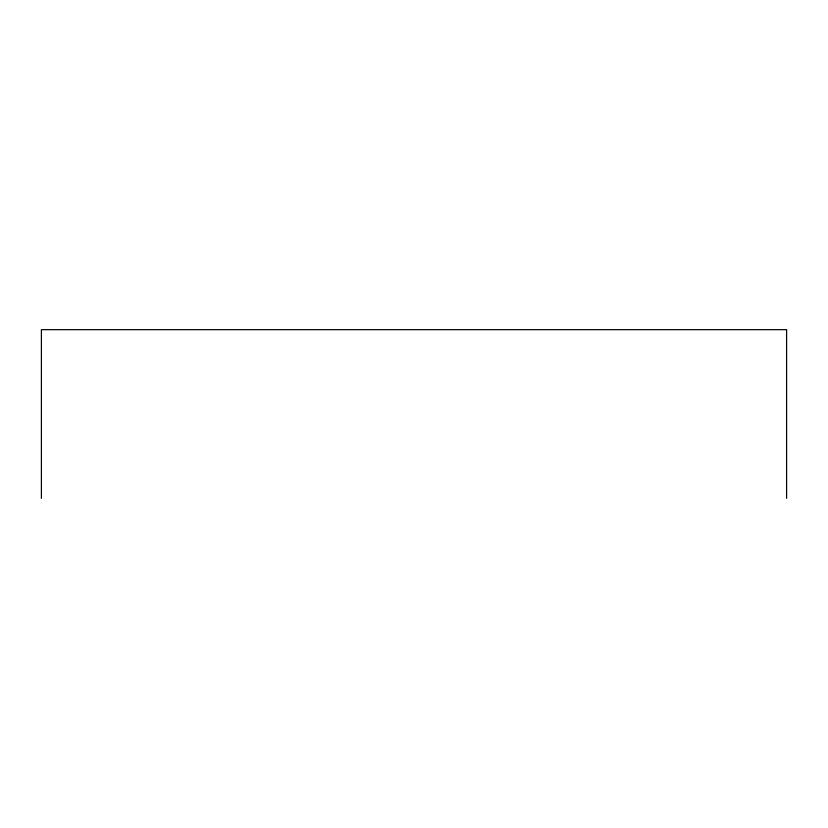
<?xml version="1.0" encoding="UTF-8"?>
<svg xmlns="http://www.w3.org/2000/svg" width="828" height="828" viewBox="0 0 828 828"><rect width="100%" height="100%" fill="white"/><g stroke="black" fill="none" stroke-linecap="round" stroke-linejoin="round"><path stroke-width="1.24" d="M786.6 498.332L786.6 329.668L41.4 329.668L41.4 498.332"/></g></svg>
